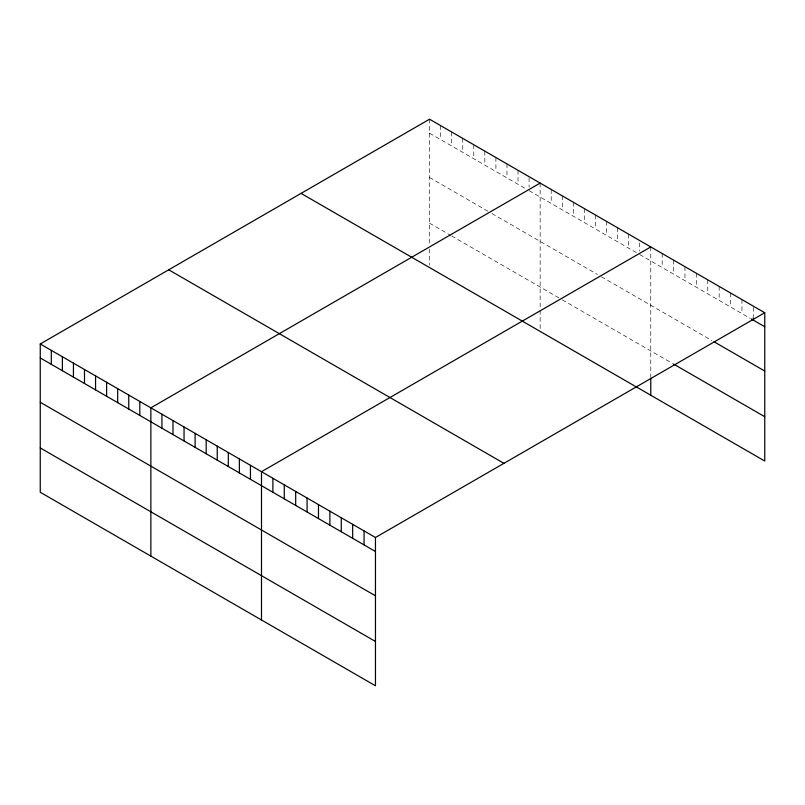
<?xml version="1.0" encoding="UTF-8"?>
<svg xmlns="http://www.w3.org/2000/svg" width="805" height="805" viewBox="0 0 805 805"><rect width="100%" height="100%" fill="white"/><g stroke="black" fill="none" stroke-linecap="round" stroke-linejoin="round"><path stroke-width="0.6" stroke-dasharray="4.03 3.02" d="M429.538 119.21L429.538 244.106M429.538 133.197L526.078 188.934M529.096 190.674L636.695 252.8M639.713 254.541L750.24 318.357M429.538 177.513L487.86 211.192M491.885 213.516L597.481 274.475M601.496 276.799L711.912 340.545M429.538 223.176L450.649 235.372M451.655 235.956L561.276 299.239M562.282 299.822L672.537 363.478M753.349 307.329L753.349 316.657M741.958 299.591L741.958 313.568M730.558 293.01L730.558 306.987M719.157 286.429L719.157 300.406M707.766 279.848L707.766 293.825M696.365 273.267L696.365 287.244M684.964 266.686L684.964 280.673M673.574 260.106L673.574 274.092M662.173 253.525L662.173 267.512M650.772 246.944L650.772 376.77M639.713 242.889L639.713 251.049M628.655 234.175L628.655 248.151M617.586 227.785L617.586 241.772M606.527 221.395L606.527 235.382M595.469 215.016L595.469 228.992M584.4 208.626L584.4 222.613M573.341 202.236L573.341 216.223M562.282 195.857L562.282 209.833M551.214 189.467L551.214 203.444M540.155 183.077L540.155 309.211M540.155 310.438L540.155 328.903M529.096 177.855L529.096 187.183M518.028 170.308L518.028 184.285M506.969 163.918L506.969 177.905M495.91 157.528L495.91 171.515M484.841 151.149L484.841 165.126M473.783 144.759L473.783 158.746M462.724 138.369L462.724 152.356M451.655 131.99L451.655 145.967M440.597 125.6L440.597 139.577M429.538 249.037L429.538 265.036"/><path stroke-width="1.21" d="M764.75 312.743L375.462 537.499L375.462 685.79L40.25 492.258L40.25 343.966L429.538 119.21L764.75 312.743L764.75 461.034L635.688 386.531M540.155 183.077L150.867 407.833L150.867 556.124M650.772 246.944L261.494 471.7L261.494 619.991M751.276 318.951L764.75 326.729M713.985 341.743L764.75 371.055M673.574 364.071L764.75 416.718M301.07 193.381L636.282 386.913M168.718 269.796L503.93 463.328M40.25 343.966L375.462 537.499M40.25 357.943L375.462 551.485M40.25 402.269L375.462 595.801M40.25 447.932L375.462 641.464M753.349 317.824L753.349 320.149M650.772 377.998L650.772 395.235M364.071 530.918L364.071 544.904M352.671 524.337L352.671 538.324M341.27 517.756L341.27 531.743M329.879 511.175L329.879 525.162M318.478 504.594L318.478 518.581M307.077 498.013L307.077 512M295.687 491.432L295.687 505.419M284.286 484.852L284.286 498.838M272.895 478.281L272.895 492.258M250.436 465.31L250.436 479.297M239.367 458.92L239.367 472.907M228.308 452.541L228.308 466.518M217.239 446.151L217.239 460.128M206.181 439.761L206.181 453.748M195.122 433.372L195.122 447.359M184.053 426.992L184.053 440.969M172.995 420.602L172.995 434.589M161.936 414.213L161.936 428.2M139.808 401.443L139.808 415.43M128.75 395.054L128.75 409.041M117.681 388.674L117.681 402.651M106.622 382.284L106.622 396.261M95.564 375.895L95.564 389.882M84.495 369.505L84.495 383.492M73.436 363.125L73.436 377.102M62.377 356.736L62.377 370.723M51.309 350.346L51.309 364.333"/></g></svg>
